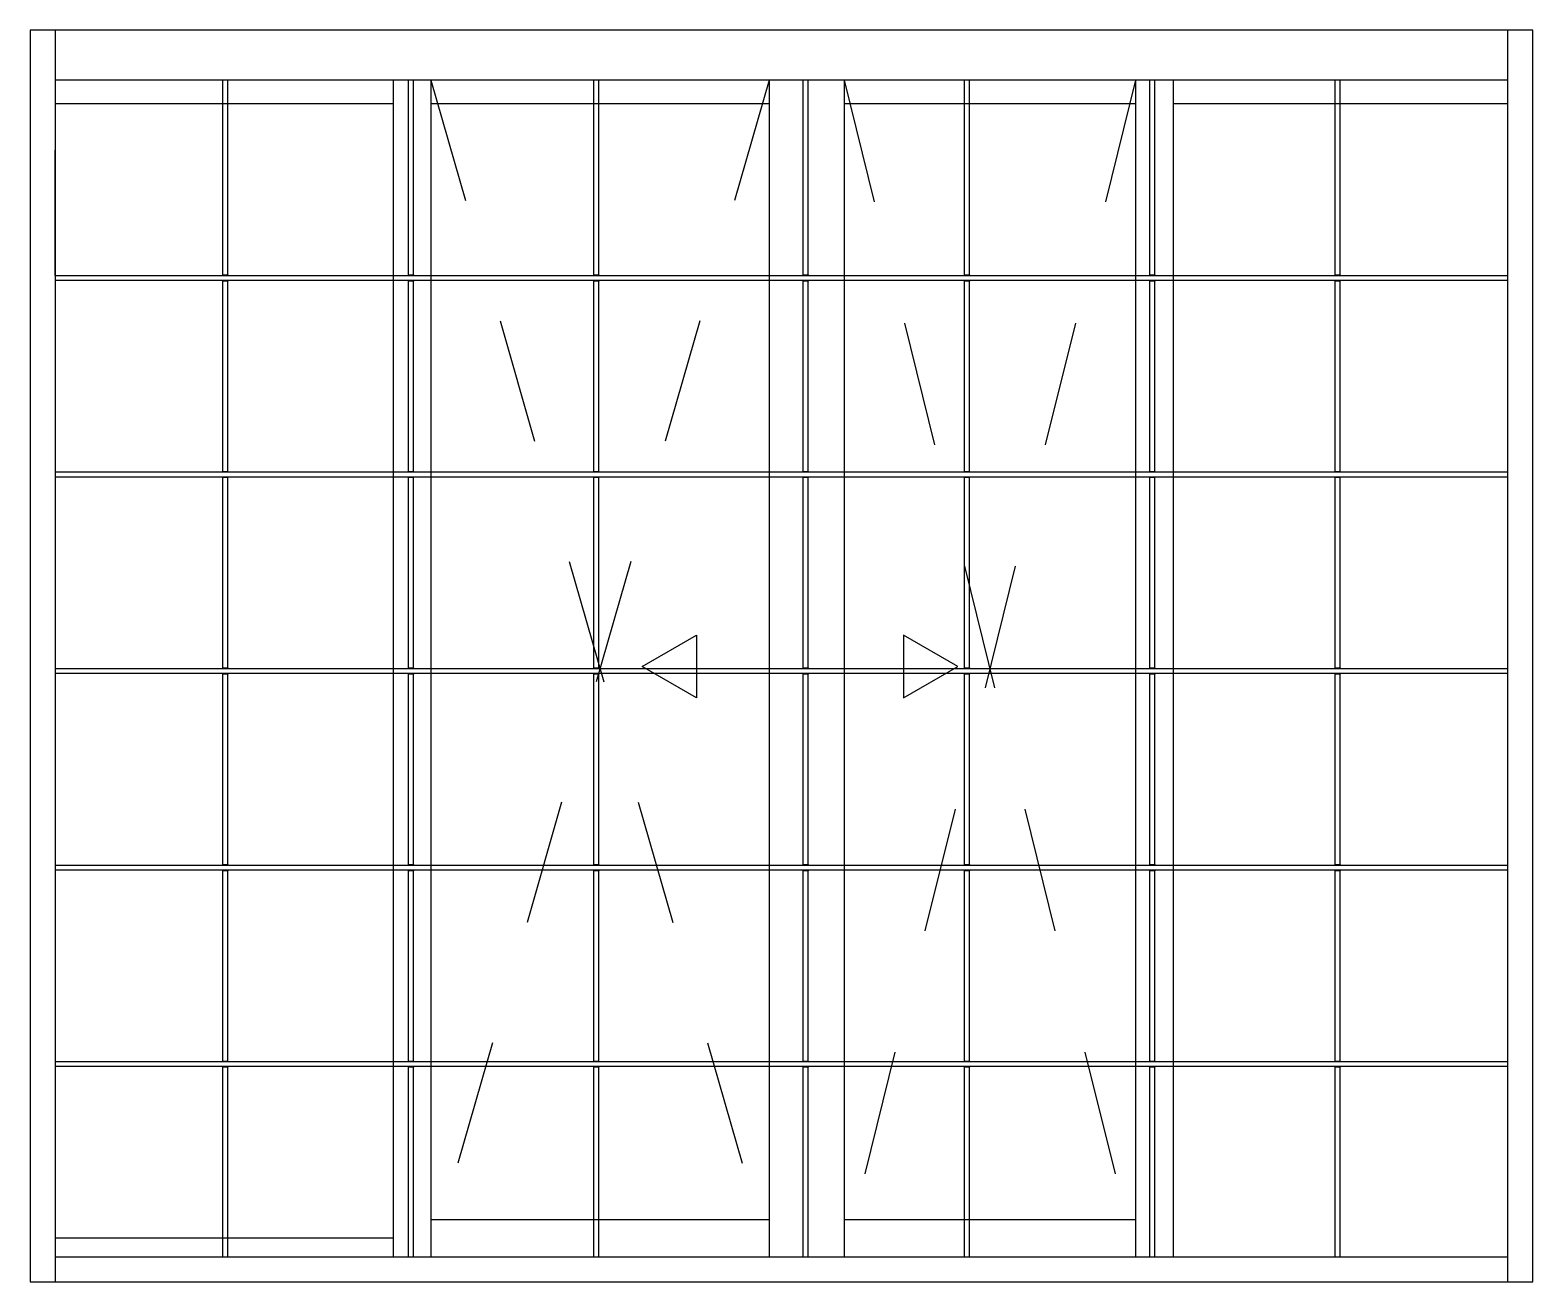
# Model space of a CAD drawing. Header units: millimetres. Extents: x 222.29 to 223.49, y 1284.88 to 1285.88.
import ezdxf

# ---------------------------------------------------------------- set-up
doc = ezdxf.new("R2010")
doc.units = ezdxf.units.MM
doc.header["$LTSCALE"] = 0.5
doc.linetypes.add('HIDDEN2', pattern=[0.1875, 0.125, -0.0625])
doc.layers.add('Gravia_Janelas', color=1, linetype='Continuous')
doc.layers.add('Gravia_Janelas_hidden2', color=1, linetype='HIDDEN2')

msp = doc.modelspace()

# ---------------------------------------------------------------- linework, layer by layer
at = {"layer": 'Gravia_Janelas', "color": 2, "lineweight": 25}
for p, q in [((222.2864, 1285.8753), (222.2864, 1284.8753)), ((223.4864, 1285.8753), (222.2864, 1285.8753)), ((223.4864, 1284.8753), (223.4864, 1285.8753)), ((222.2864, 1284.8753), (223.4864, 1284.8753))]:
    msp.add_line(p, q, dxfattribs=at)
at = {"layer": 'Gravia_Janelas', "lineweight": 25}
for p, q in [((222.3064, 1285.8753), (222.3064, 1284.8753)), ((223.4664, 1284.8753), (223.4664, 1285.8753)), ((222.4404, 1285.6798), (222.4404, 1285.8353)), ((222.4444, 1285.8353), (222.4404, 1285.8353)), ((222.4444, 1285.6798), (222.4444, 1285.8353)), ((222.5884, 1285.6798), (222.5884, 1285.8353)), ((222.5924, 1285.8353), (222.5884, 1285.8353)), ((222.5924, 1285.6798), (222.5924, 1285.8353)), ((222.7364, 1285.6798), (222.7364, 1285.8353)), ((222.7404, 1285.8353), (222.7364, 1285.8353)), ((222.7404, 1285.6798), (222.7404, 1285.8353)), ((222.9037, 1285.6798), (222.9037, 1285.8353)), ((222.9077, 1285.8353), (222.9037, 1285.8353)), ((222.9077, 1285.6798), (222.9077, 1285.8353)), ((223.0324, 1285.6798), (223.0324, 1285.8353)), ((223.0364, 1285.8353), (223.0324, 1285.8353)), ((223.0364, 1285.6798), (223.0364, 1285.8353)), ((223.1804, 1285.6798), (223.1804, 1285.8353)), ((223.1844, 1285.8353), (223.1804, 1285.8353)), ((223.1844, 1285.6798), (223.1844, 1285.8353)), ((223.3284, 1285.6798), (223.3284, 1285.8353)), ((223.3324, 1285.8353), (223.3284, 1285.8353)), ((223.3324, 1285.6798), (223.3324, 1285.8353)), ((222.3064, 1285.6793), (223.4664, 1285.6793)), ((222.3064, 1285.6793), (222.3064, 1285.6753)), ((223.4664, 1285.6753), (222.3064, 1285.6753)), ((222.4404, 1285.6798), (222.4444, 1285.6798)), ((222.4404, 1285.6793), (222.4404, 1285.6798)), ((222.4404, 1285.6748), (222.4404, 1285.6753)), ((222.4444, 1285.6748), (222.4404, 1285.6748)), ((222.4404, 1285.5228), (222.4404, 1285.6748)), ((222.4444, 1285.6798), (222.4444, 1285.6793)), ((222.4444, 1285.6753), (222.4444, 1285.6748)), ((222.4444, 1285.5228), (222.4444, 1285.6748)), ((222.5884, 1285.6798), (222.5924, 1285.6798)), ((222.5884, 1285.6793), (222.5884, 1285.6798)), ((222.5884, 1285.6748), (222.5884, 1285.6753)), ((222.5924, 1285.6748), (222.5884, 1285.6748)), ((222.5884, 1285.5228), (222.5884, 1285.6748)), ((222.5924, 1285.6798), (222.5924, 1285.6793)), ((222.5924, 1285.6753), (222.5924, 1285.6748)), ((222.5924, 1285.5228), (222.5924, 1285.6748)), ((222.7364, 1285.6798), (222.7404, 1285.6798)), ((222.7364, 1285.6793), (222.7364, 1285.6798)), ((222.7364, 1285.6748), (222.7364, 1285.6753)), ((222.7404, 1285.6748), (222.7364, 1285.6748)), ((222.7364, 1285.5228), (222.7364, 1285.6748)), ((222.7404, 1285.6798), (222.7404, 1285.6793)), ((222.7404, 1285.6753), (222.7404, 1285.6748)), ((222.7404, 1285.5228), (222.7404, 1285.6748)), ((222.9037, 1285.6798), (222.9077, 1285.6798)), ((222.9037, 1285.6793), (222.9037, 1285.6798)), ((222.9037, 1285.6748), (222.9037, 1285.6753)), ((222.9077, 1285.6748), (222.9037, 1285.6748)), ((222.9037, 1285.5228), (222.9037, 1285.6748)), ((222.9077, 1285.6798), (222.9077, 1285.6793)), ((222.9077, 1285.6753), (222.9077, 1285.6748)), ((222.9077, 1285.5228), (222.9077, 1285.6748)), ((223.0324, 1285.6798), (223.0364, 1285.6798)), ((223.0324, 1285.6793), (223.0324, 1285.6798)), ((223.0324, 1285.6748), (223.0324, 1285.6753)), ((223.0364, 1285.6748), (223.0324, 1285.6748)), ((223.0324, 1285.5228), (223.0324, 1285.6748)), ((223.0364, 1285.6798), (223.0364, 1285.6793)), ((223.0364, 1285.6753), (223.0364, 1285.6748)), ((223.0364, 1285.5228), (223.0364, 1285.6748)), ((223.1804, 1285.6798), (223.1844, 1285.6798)), ((223.1804, 1285.6793), (223.1804, 1285.6798)), ((223.1804, 1285.6748), (223.1804, 1285.6753)), ((223.1844, 1285.6748), (223.1804, 1285.6748)), ((223.1804, 1285.5228), (223.1804, 1285.6748)), ((223.1844, 1285.6798), (223.1844, 1285.6793)), ((223.1844, 1285.6753), (223.1844, 1285.6748)), ((223.1844, 1285.5228), (223.1844, 1285.6748)), ((223.3284, 1285.6798), (223.3324, 1285.6798)), ((223.3284, 1285.6793), (223.3284, 1285.6798)), ((223.3284, 1285.6748), (223.3284, 1285.6753)), ((223.3324, 1285.6748), (223.3284, 1285.6748)), ((223.3284, 1285.5228), (223.3284, 1285.6748)), ((223.3324, 1285.6798), (223.3324, 1285.6793)), ((223.3324, 1285.6753), (223.3324, 1285.6748)), ((223.3324, 1285.5228), (223.3324, 1285.6748)), ((223.4664, 1285.6753), (223.4664, 1285.6793)), ((222.3064, 1285.5223), (223.4664, 1285.5223)), ((222.3064, 1285.5223), (222.3064, 1285.5183)), ((223.4664, 1285.5183), (222.3064, 1285.5183)), ((222.4404, 1285.5228), (222.4444, 1285.5228)), ((222.4404, 1285.5223), (222.4404, 1285.5228)), ((222.4404, 1285.5178), (222.4404, 1285.5183)), ((222.4444, 1285.5178), (222.4404, 1285.5178)), ((222.4404, 1285.3658), (222.4404, 1285.5178)), ((222.4444, 1285.5228), (222.4444, 1285.5223)), ((222.4444, 1285.5183), (222.4444, 1285.5178)), ((222.4444, 1285.3658), (222.4444, 1285.5178)), ((222.5884, 1285.5228), (222.5924, 1285.5228)), ((222.5884, 1285.5223), (222.5884, 1285.5228)), ((222.5884, 1285.5178), (222.5884, 1285.5183)), ((222.5924, 1285.5178), (222.5884, 1285.5178)), ((222.5884, 1285.3658), (222.5884, 1285.5178)), ((222.5924, 1285.5228), (222.5924, 1285.5223)), ((222.5924, 1285.5183), (222.5924, 1285.5178)), ((222.5924, 1285.3658), (222.5924, 1285.5178)), ((222.7364, 1285.5228), (222.7404, 1285.5228)), ((222.7364, 1285.5223), (222.7364, 1285.5228)), ((222.7364, 1285.5178), (222.7364, 1285.5183)), ((222.7404, 1285.5178), (222.7364, 1285.5178)), ((222.7364, 1285.3658), (222.7364, 1285.5178)), ((222.7404, 1285.5228), (222.7404, 1285.5223)), ((222.7404, 1285.5183), (222.7404, 1285.5178)), ((222.7404, 1285.3658), (222.7404, 1285.5178)), ((222.9037, 1285.5228), (222.9077, 1285.5228)), ((222.9037, 1285.5223), (222.9037, 1285.5228)), ((222.9037, 1285.5178), (222.9037, 1285.5183)), ((222.9077, 1285.5178), (222.9037, 1285.5178)), ((222.9037, 1285.3658), (222.9037, 1285.5178)), ((222.9077, 1285.5228), (222.9077, 1285.5223)), ((222.9077, 1285.5183), (222.9077, 1285.5178)), ((222.9077, 1285.3658), (222.9077, 1285.5178)), ((223.0324, 1285.5228), (223.0364, 1285.5228)), ((223.0324, 1285.5223), (223.0324, 1285.5228)), ((223.0324, 1285.5178), (223.0324, 1285.5183)), ((223.0364, 1285.5178), (223.0324, 1285.5178)), ((223.0324, 1285.3658), (223.0324, 1285.5178)), ((223.0364, 1285.5228), (223.0364, 1285.5223)), ((223.0364, 1285.5183), (223.0364, 1285.5178)), ((223.0364, 1285.3658), (223.0364, 1285.5178)), ((223.1804, 1285.5228), (223.1844, 1285.5228)), ((223.1804, 1285.5223), (223.1804, 1285.5228)), ((223.1804, 1285.5178), (223.1804, 1285.5183)), ((223.1844, 1285.5178), (223.1804, 1285.5178)), ((223.1804, 1285.3658), (223.1804, 1285.5178)), ((223.1844, 1285.5228), (223.1844, 1285.5223)), ((223.1844, 1285.5183), (223.1844, 1285.5178)), ((223.1844, 1285.3658), (223.1844, 1285.5178)), ((223.3284, 1285.5228), (223.3324, 1285.5228)), ((223.3284, 1285.5223), (223.3284, 1285.5228)), ((223.3284, 1285.5178), (223.3284, 1285.5183)), ((223.3324, 1285.5178), (223.3284, 1285.5178)), ((223.3284, 1285.3658), (223.3284, 1285.5178)), ((223.3324, 1285.5228), (223.3324, 1285.5223)), ((223.3324, 1285.5183), (223.3324, 1285.5178)), ((223.3324, 1285.3658), (223.3324, 1285.5178)), ((223.4664, 1285.5183), (223.4664, 1285.5223)), ((222.3064, 1285.3653), (223.4664, 1285.3653)), ((222.3064, 1285.3653), (222.3064, 1285.3613)), ((223.4664, 1285.3613), (222.3064, 1285.3613)), ((222.4404, 1285.3658), (222.4444, 1285.3658)), ((222.4404, 1285.3653), (222.4404, 1285.3658)), ((222.4404, 1285.3608), (222.4404, 1285.3613)), ((222.4404, 1285.2088), (222.4404, 1285.3608)), ((222.4444, 1285.3608), (222.4404, 1285.3608)), ((222.4444, 1285.3658), (222.4444, 1285.3653)), ((222.4444, 1285.3613), (222.4444, 1285.3608)), ((222.4444, 1285.2088), (222.4444, 1285.3608)), ((222.5884, 1285.3658), (222.5924, 1285.3658)), ((222.5884, 1285.3653), (222.5884, 1285.3658)), ((222.5884, 1285.3608), (222.5884, 1285.3613)), ((222.5884, 1285.2088), (222.5884, 1285.3608)), ((222.5924, 1285.3608), (222.5884, 1285.3608)), ((222.5924, 1285.3658), (222.5924, 1285.3653)), ((222.5924, 1285.3613), (222.5924, 1285.3608)), ((222.5924, 1285.2088), (222.5924, 1285.3608)), ((222.7364, 1285.3658), (222.7404, 1285.3658)), ((222.7364, 1285.3653), (222.7364, 1285.3658)), ((222.7364, 1285.3608), (222.7364, 1285.3613)), ((222.7364, 1285.2088), (222.7364, 1285.3608)), ((222.7404, 1285.3608), (222.7364, 1285.3608)), ((222.7404, 1285.3658), (222.7404, 1285.3653)), ((222.7404, 1285.3613), (222.7404, 1285.3608)), ((222.7404, 1285.2088), (222.7404, 1285.3608)), ((222.9037, 1285.3658), (222.9077, 1285.3658)), ((222.9037, 1285.3653), (222.9037, 1285.3658)), ((222.9037, 1285.3608), (222.9037, 1285.3613)), ((222.9037, 1285.2088), (222.9037, 1285.3608)), ((222.9077, 1285.3608), (222.9037, 1285.3608)), ((222.9077, 1285.3658), (222.9077, 1285.3653)), ((222.9077, 1285.3613), (222.9077, 1285.3608)), ((222.9077, 1285.2088), (222.9077, 1285.3608)), ((223.0324, 1285.3658), (223.0364, 1285.3658)), ((223.0324, 1285.3653), (223.0324, 1285.3658)), ((223.0324, 1285.3608), (223.0324, 1285.3613)), ((223.0324, 1285.2088), (223.0324, 1285.3608)), ((223.0364, 1285.3608), (223.0324, 1285.3608)), ((223.0364, 1285.3658), (223.0364, 1285.3653)), ((223.0364, 1285.3613), (223.0364, 1285.3608)), ((223.0364, 1285.2088), (223.0364, 1285.3608)), ((223.1804, 1285.3658), (223.1844, 1285.3658)), ((223.1804, 1285.3653), (223.1804, 1285.3658)), ((223.1804, 1285.3608), (223.1804, 1285.3613)), ((223.1804, 1285.2088), (223.1804, 1285.3608)), ((223.1844, 1285.3608), (223.1804, 1285.3608)), ((223.1844, 1285.3658), (223.1844, 1285.3653)), ((223.1844, 1285.3613), (223.1844, 1285.3608)), ((223.1844, 1285.2088), (223.1844, 1285.3608)), ((223.3284, 1285.3658), (223.3324, 1285.3658)), ((223.3284, 1285.3653), (223.3284, 1285.3658)), ((223.3284, 1285.3608), (223.3284, 1285.3613)), ((223.3284, 1285.2088), (223.3284, 1285.3608)), ((223.3324, 1285.3608), (223.3284, 1285.3608)), ((223.3324, 1285.3658), (223.3324, 1285.3653)), ((223.3324, 1285.3613), (223.3324, 1285.3608)), ((223.3324, 1285.2088), (223.3324, 1285.3608)), ((223.4664, 1285.3613), (223.4664, 1285.3653)), ((222.3064, 1285.2083), (223.4664, 1285.2083)), ((222.3064, 1285.2083), (222.3064, 1285.2043)), ((223.4664, 1285.2043), (222.3064, 1285.2043)), ((222.4404, 1285.2083), (222.4404, 1285.2088)), ((222.4404, 1285.2088), (222.4444, 1285.2088)), ((222.4404, 1285.2038), (222.4404, 1285.2043)), ((222.4404, 1285.0518), (222.4404, 1285.2038)), ((222.4444, 1285.2038), (222.4404, 1285.2038)), ((222.4444, 1285.2088), (222.4444, 1285.2083)), ((222.4444, 1285.2043), (222.4444, 1285.2038)), ((222.4444, 1285.0518), (222.4444, 1285.2038)), ((222.5884, 1285.2083), (222.5884, 1285.2088)), ((222.5884, 1285.2088), (222.5924, 1285.2088)), ((222.5884, 1285.2038), (222.5884, 1285.2043)), ((222.5884, 1285.0518), (222.5884, 1285.2038)), ((222.5924, 1285.2038), (222.5884, 1285.2038)), ((222.5924, 1285.2088), (222.5924, 1285.2083)), ((222.5924, 1285.2043), (222.5924, 1285.2038)), ((222.5924, 1285.0518), (222.5924, 1285.2038)), ((222.7364, 1285.2083), (222.7364, 1285.2088)), ((222.7364, 1285.2088), (222.7404, 1285.2088)), ((222.7364, 1285.2038), (222.7364, 1285.2043)), ((222.7364, 1285.0518), (222.7364, 1285.2038)), ((222.7404, 1285.2038), (222.7364, 1285.2038)), ((222.7404, 1285.2088), (222.7404, 1285.2083)), ((222.7404, 1285.2043), (222.7404, 1285.2038)), ((222.7404, 1285.0518), (222.7404, 1285.2038)), ((222.9037, 1285.2083), (222.9037, 1285.2088)), ((222.9037, 1285.2088), (222.9077, 1285.2088)), ((222.9037, 1285.2038), (222.9037, 1285.2043)), ((222.9037, 1285.0518), (222.9037, 1285.2038)), ((222.9077, 1285.2038), (222.9037, 1285.2038)), ((222.9077, 1285.2088), (222.9077, 1285.2083)), ((222.9077, 1285.2043), (222.9077, 1285.2038)), ((222.9077, 1285.0518), (222.9077, 1285.2038)), ((223.0324, 1285.2083), (223.0324, 1285.2088)), ((223.0324, 1285.2088), (223.0364, 1285.2088)), ((223.0324, 1285.2038), (223.0324, 1285.2043)), ((223.0324, 1285.0518), (223.0324, 1285.2038)), ((223.0364, 1285.2038), (223.0324, 1285.2038)), ((223.0364, 1285.2088), (223.0364, 1285.2083)), ((223.0364, 1285.2043), (223.0364, 1285.2038)), ((223.0364, 1285.0518), (223.0364, 1285.2038)), ((223.1804, 1285.2083), (223.1804, 1285.2088)), ((223.1804, 1285.2088), (223.1844, 1285.2088)), ((223.1804, 1285.2038), (223.1804, 1285.2043)), ((223.1804, 1285.0518), (223.1804, 1285.2038)), ((223.1844, 1285.2038), (223.1804, 1285.2038)), ((223.1844, 1285.2088), (223.1844, 1285.2083)), ((223.1844, 1285.2043), (223.1844, 1285.2038)), ((223.1844, 1285.0518), (223.1844, 1285.2038)), ((223.3284, 1285.2083), (223.3284, 1285.2088)), ((223.3284, 1285.2088), (223.3324, 1285.2088)), ((223.3284, 1285.2038), (223.3284, 1285.2043)), ((223.3284, 1285.0518), (223.3284, 1285.2038)), ((223.3324, 1285.2038), (223.3284, 1285.2038)), ((223.3324, 1285.2088), (223.3324, 1285.2083)), ((223.3324, 1285.2043), (223.3324, 1285.2038)), ((223.3324, 1285.0518), (223.3324, 1285.2038)), ((223.4664, 1285.2043), (223.4664, 1285.2083)), ((222.3064, 1285.0513), (223.4664, 1285.0513)), ((222.3064, 1285.0513), (222.3064, 1285.0473)), ((223.4664, 1285.0473), (222.3064, 1285.0473)), ((222.4404, 1285.0513), (222.4404, 1285.0518)), ((222.4404, 1285.0518), (222.4444, 1285.0518)), ((222.4404, 1285.0468), (222.4404, 1285.0473)), ((222.4404, 1284.8953), (222.4404, 1285.0468)), ((222.4444, 1285.0468), (222.4404, 1285.0468)), ((222.4444, 1285.0518), (222.4444, 1285.0513)), ((222.4444, 1285.0473), (222.4444, 1285.0468)), ((222.4444, 1284.8953), (222.4444, 1285.0468)), ((222.5884, 1285.0513), (222.5884, 1285.0518)), ((222.5884, 1285.0518), (222.5924, 1285.0518)), ((222.5884, 1285.0468), (222.5884, 1285.0473)), ((222.5884, 1284.8953), (222.5884, 1285.0468)), ((222.5924, 1285.0468), (222.5884, 1285.0468)), ((222.5924, 1285.0518), (222.5924, 1285.0513)), ((222.5924, 1285.0473), (222.5924, 1285.0468)), ((222.5924, 1284.8953), (222.5924, 1285.0468)), ((222.7364, 1285.0513), (222.7364, 1285.0518)), ((222.7364, 1285.0518), (222.7404, 1285.0518)), ((222.7364, 1285.0468), (222.7364, 1285.0473)), ((222.7364, 1284.8953), (222.7364, 1285.0468)), ((222.7404, 1285.0468), (222.7364, 1285.0468)), ((222.7404, 1285.0518), (222.7404, 1285.0513)), ((222.7404, 1285.0473), (222.7404, 1285.0468)), ((222.7404, 1284.8953), (222.7404, 1285.0468)), ((222.9037, 1285.0513), (222.9037, 1285.0518)), ((222.9037, 1285.0518), (222.9077, 1285.0518)), ((222.9037, 1285.0468), (222.9037, 1285.0473)), ((222.9037, 1284.8953), (222.9037, 1285.0468)), ((222.9077, 1285.0468), (222.9037, 1285.0468)), ((222.9077, 1285.0518), (222.9077, 1285.0513)), ((222.9077, 1285.0473), (222.9077, 1285.0468)), ((222.9077, 1284.8953), (222.9077, 1285.0468)), ((223.0324, 1285.0513), (223.0324, 1285.0518)), ((223.0324, 1285.0518), (223.0364, 1285.0518)), ((223.0324, 1285.0468), (223.0324, 1285.0473)), ((223.0324, 1284.8953), (223.0324, 1285.0468)), ((223.0364, 1285.0468), (223.0324, 1285.0468)), ((223.0364, 1285.0518), (223.0364, 1285.0513)), ((223.0364, 1285.0473), (223.0364, 1285.0468)), ((223.0364, 1284.8953), (223.0364, 1285.0468)), ((223.1804, 1285.0513), (223.1804, 1285.0518)), ((223.1804, 1285.0518), (223.1844, 1285.0518)), ((223.1804, 1285.0468), (223.1804, 1285.0473)), ((223.1804, 1284.8953), (223.1804, 1285.0468)), ((223.1844, 1285.0468), (223.1804, 1285.0468)), ((223.1844, 1285.0518), (223.1844, 1285.0513)), ((223.1844, 1285.0473), (223.1844, 1285.0468)), ((223.1844, 1284.8953), (223.1844, 1285.0468)), ((223.3284, 1285.0513), (223.3284, 1285.0518)), ((223.3284, 1285.0518), (223.3324, 1285.0518)), ((223.3284, 1285.0468), (223.3284, 1285.0473)), ((223.3284, 1284.8953), (223.3284, 1285.0468)), ((223.3324, 1285.0468), (223.3284, 1285.0468)), ((223.3324, 1285.0518), (223.3324, 1285.0513)), ((223.3324, 1285.0473), (223.3324, 1285.0468)), ((223.3324, 1284.8953), (223.3324, 1285.0468)), ((223.4664, 1285.0473), (223.4664, 1285.0513)), ((222.4404, 1284.8953), (222.4444, 1284.8953)), ((222.5884, 1284.8953), (222.5924, 1284.8953)), ((222.7364, 1284.8953), (222.7404, 1284.8953)), ((222.9037, 1284.8953), (222.9077, 1284.8953)), ((223.0324, 1284.8953), (223.0364, 1284.8953)), ((223.1804, 1284.8953), (223.1844, 1284.8953)), ((223.3284, 1284.8953), (223.3324, 1284.8953))]:
    msp.add_line(p, q, dxfattribs=at)
at = {"layer": 'Gravia_Janelas'}
for p, q in [((223.4664, 1285.8353), (222.3064, 1285.8353)), ((223.4664, 1285.8353), (222.3064, 1285.8353)), ((222.5764, 1285.8353), (222.5764, 1284.8953)), ((222.6064, 1285.8353), (222.6064, 1284.8953)), ((222.8764, 1285.8353), (222.8764, 1284.8953)), ((222.9364, 1285.8353), (222.9364, 1284.8953)), ((223.1691, 1285.8353), (223.1691, 1284.8953)), ((223.1991, 1285.8353), (223.1991, 1284.8953)), ((222.5764, 1285.8164), (222.3064, 1285.8164)), ((222.5764, 1285.8164), (222.3064, 1285.8164)), ((222.8764, 1285.8164), (222.6064, 1285.8164)), ((223.1691, 1285.8164), (222.9364, 1285.8164)), ((223.4664, 1285.8164), (223.1991, 1285.8164)), ((222.6064, 1284.9253), (222.8764, 1284.9253)), ((222.9364, 1284.9253), (223.1691, 1284.9253)), ((222.5764, 1284.9103), (222.3064, 1284.9103)), ((222.3064, 1284.8953), (223.4664, 1284.8953))]:
    msp.add_line(p, q, dxfattribs=at)
for points in [[(222.8185, 1285.3919), (222.8185, 1285.3419), (222.7752, 1285.3669)], [(222.9838, 1285.3919), (222.9838, 1285.3419), (223.0271, 1285.3669)]]:
    msp.add_lwpolyline(points, close=True, dxfattribs=at)
at = {"layer": 'Gravia_Janelas_hidden2'}
for p, q in [((222.3064, 1285.6793), (222.3064, 1285.8353)), ((222.8764, 1285.8353), (222.6064, 1284.8953)), ((222.6064, 1285.8353), (222.8764, 1284.8953)), ((223.1691, 1285.8353), (222.9364, 1284.8953)), ((222.9364, 1285.8353), (223.1691, 1284.8953))]:
    msp.add_line(p, q, dxfattribs=at)

doc.saveas('drawing.dxf')
